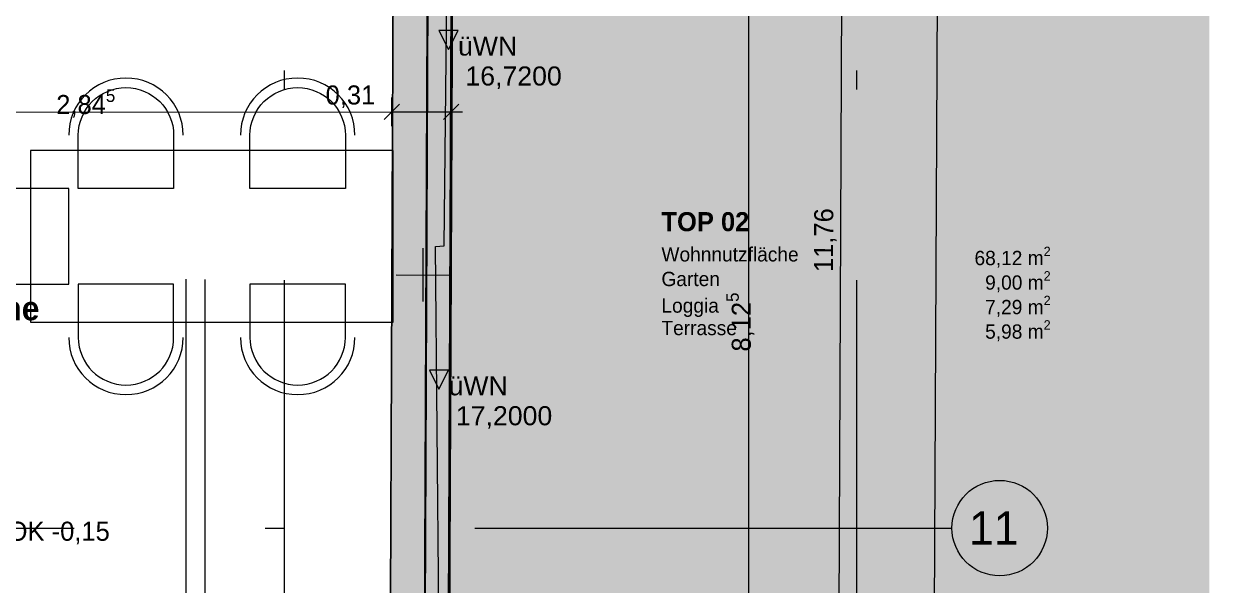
# Model space of a CAD drawing. Header units: metres. Extents: x -3.9 to 83, y -38 to 6.2.
# Drawn here: x 16.64 to 22.85, y -27.3 to -24.35 of the extents above; entities that cross this region are included whole.
import ezdxf

# ---------------------------------------------------------------- set-up
doc = ezdxf.new("R2010")
doc.units = ezdxf.units.M
doc.header["$MEASUREMENT"] = 0
doc.linetypes.add('Achse', pattern=[0.004, 0.002, -0.001, 0, -0.001])
doc.linetypes.add('Schnittlinie', pattern=[0.006, 0.003, -0.0015, 0, -0.0015])
for name, color, linetype in [('0._EG PP_2_000 Achsraster', 7, 'Continuous'), ('0._EG PP_2_110 Wand Aussen', 7, 'Continuous'), ('0._EG PP_2_210 Decke', 7, 'Continuous'), ('0._EG PP_2_220 Bodenaufbau', 7, 'Continuous'), ('0._EG PP_2_510 Möblierung', 7, 'Continuous'), ('0._EG PP_2_725 Nachbarbebauung', 7, 'Continuous'), ('0._EG PP_2_810 Raum', 7, 'Continuous'), ('0._EG PP_2_820 TOP Stempel', 7, 'Continuous'), ('0._EG PP_2_851 Marker Schnitt', 7, 'Continuous'), ('0._EG PP_2_950 Polierplan Bemaßung', 7, 'Continuous'), ('0._EG PP_2_Bauwerke_Gebäude - Haus Signatur.verm', 7, 'Continuous'), ('0._EG PP_2_Bauwerke_Gebäude - Haus.verm', 7, 'Continuous'), ('0._EG PP_2_Gelände_Geländepunkt.verm', 7, 'Continuous'), ('0._EG PP_2_Kataster Grenzen_Grundstücksgrenze.verm', 7, 'Continuous'), ('0._EG PP_2_Neubau_840 Baulinien', 7, 'Continuous')]:
    doc.layers.add(name, color=color, linetype=linetype)
doc.styles.add('ERSTELLTER_STIL_1', font='arial.ttf')
doc.styles.add('ERSTELLTER_STIL_10', font='')
doc.styles.add('ERSTELLTER_STIL_2', font='')
doc.styles.add('ERSTELLTER_STIL_4', font='')
doc.styles.add('ERSTELLTER_STIL_5', font='')
doc.styles.get('ERSTELLTER_STIL_10').set_extended_font_data('Eurostile', bold=True)
doc.styles.get('ERSTELLTER_STIL_2').set_extended_font_data('Eurostile')
doc.styles.get('ERSTELLTER_STIL_4').set_extended_font_data('Muli', bold=True)
doc.styles.get('ERSTELLTER_STIL_5').set_extended_font_data('Muli')
doc.linetypes.add('Grenze Grundstück', pattern='A,0,[1,415_260415_PP_VA_1_3 0 EG1.Shx,S=0.00031746,R=0,X=0,Y=0],-0.04,0', length=0.04)

msp = doc.modelspace()

# ---------------------------------------------------------------- hatches: boundary and pattern name
at = {"layer": '0._EG PP_2_110 Wand Aussen', "linetype": 'Continuous', "lineweight": 13, "true_color": 0xff6400}
msp.add_hatch(color=30, dxfattribs=at).paths.add_polyline_path([(18.85, -30.1739), (18.888, -21.3011), (18.7673, -21.4482), (18.7306, -30.0268)])
at = {"layer": '0._EG PP_2_110 Wand Aussen', "linetype": 'Continuous', "lineweight": 0, "true_color": 0x373737}
msp.add_hatch(color=250, dxfattribs=at).paths.add_polyline_path([(18.7621, -21.495), (18.7258, -29.98), (18.7308, -29.98), (18.7671, -21.495)])
at = {"layer": '0._EG PP_2_110 Wand Aussen', "linetype": 'Continuous', "lineweight": 13, "true_color": 0x3f7f02}
msp.add_hatch(color=76, dxfattribs=at).paths.add_polyline_path([(18.5814, -21.675), (18.5466, -29.8), (18.7266, -29.8), (18.7614, -21.675)])
at = {"layer": '0._EG PP_2_725 Nachbarbebauung', "linetype": 'Continuous', "lineweight": 0, "true_color": 0x1f1f1f}
msp.add_hatch(color=250, dxfattribs=at).paths.add_polyline_path([(18.9035, -19.5703), (18.8486, -31.3281), (22.8486, -30.6006), (22.8486, -17.2095), (18.9154, -17.7942)])
at = {"layer": '0._EG PP_2_950 Polierplan Bemaßung', "linetype": 'Continuous', "lineweight": 0, "true_color": 0x000000}
for points in [[(18.8612, -24.4899), (18.9112, -24.3899), (18.8112, -24.3899)], [(18.8114, -26.2715), (18.8614, -26.1715), (18.7614, -26.1715)]]:
    msp.add_hatch(color=18, dxfattribs=at).paths.add_polyline_path(points)
at = {"layer": '0._EG PP_2_Bauwerke_Gebäude - Haus Signatur.verm', "linetype": 'Continuous', "lineweight": 13}
msp.add_hatch(color=254, dxfattribs=at).paths.add_polyline_path([(18.8488, -31.3281), (19.2488, -31.3242), (19.1968, -25.8946), (19.2346, -25.8918), (19.3001, -19.9042), (21.9972, -19.407), (21.9247, -19.0136), (18.9037, -19.5705), (18.8387, -25.5199), (18.7932, -25.5233)])

# ---------------------------------------------------------------- linework, layer by layer
at = {"layer": '0._EG PP_2_000 Achsraster', "color": 5, "linetype": 'Achse', "lineweight": 0, "ltscale": 1000}
for p, q in [((18, 3), (18, -36)), ((21, 3), (21, -36)), ((-1.5, -27), (21, -27)), ((21, -27), (21.5, -27))]:
    msp.add_line(p, q, dxfattribs=at)
at = {"layer": '0._EG PP_2_000 Achsraster', "color": 5, "linetype": 'Continuous', "lineweight": 0, "ltscale": 1000}
msp.add_circle((21.75, -27), 0.25, dxfattribs=at)
at = {"layer": '0._EG PP_2_000 Achsraster', "color": 5, "linetype": 'Achse', "lineweight": 0, "ltscale": 1000}
msp.add_point((21, -27), dxfattribs=at)
msp.add_point((21, -27), dxfattribs=at)
at = {"layer": '0._EG PP_2_110 Wand Aussen', "color": 7, "linetype": 'Continuous', "lineweight": 13, "ltscale": 1000}
for p, q in [((18.85, -30.1739), (18.888, -21.3011)), ((18.7308, -29.98), (18.7671, -21.495))]:
    msp.add_line(p, q, dxfattribs=at)
at = {"layer": '0._EG PP_2_110 Wand Aussen', "color": 7, "linetype": 'Continuous', "lineweight": 18, "ltscale": 1000}
msp.add_line((18.7266, -29.8), (18.7614, -21.675), dxfattribs=at)
at = {"layer": '0._EG PP_2_110 Wand Aussen', "color": 7, "linetype": 'Continuous', "lineweight": 13, "ltscale": 1000, "flags": 128}
msp.add_lwpolyline([(18.8549, -30.18), (18.893, -21.295)], dxfattribs=at)
at = {"layer": '0._EG PP_2_110 Wand Aussen', "color": 7, "linetype": 'Continuous', "lineweight": 18, "ltscale": 1000, "flags": 128}
msp.add_lwpolyline([(18.5814, -21.675), (18.5466, -29.8)], dxfattribs=at)
at = {"layer": '0._EG PP_2_210 Decke', "color": 7, "linetype": 'Continuous', "lineweight": 13, "ltscale": 1000, "true_color": 0xf4f4f4, "flags": 128}
msp.add_lwpolyline([(5.305, -21.495), (0.1844, -21.495), (0.1967, -31.38), (9.535, -31.38), (9.535, -30.88), (12.385, -30.88), (12.385, -29.98), (18.7258, -29.98), (18.7621, -21.495), (12.465, -21.495), (12.465, -24.32), (13.0067, -24.32), (13.2326, -25.87), (9.875, -25.87), (7.875, -25.87), (7.875, -23.92), (5.305, -23.92)], close=True, dxfattribs=at)
at = {"layer": '0._EG PP_2_220 Bodenaufbau', "color": 7, "linetype": 'Continuous', "lineweight": 13, "ltscale": 1000, "true_color": 0xf4f4f4, "flags": 128}
msp.add_lwpolyline([(0.3646, -21.675), (0.3765, -31.2), (9.355, -31.2), (9.355, -30.7), (12.205, -30.7), (12.205, -29.8), (18.5466, -29.8), (18.5814, -21.675), (12.645, -21.675), (12.645, -24.1), (10.05, -24.1), (10.05, -25.6), (11.19, -25.6), (11.19, -26.05), (7.695, -26.05), (7.695, -24.1), (5.125, -24.1), (5.125, -21.675)], close=True, dxfattribs=at)
at = {"layer": '0._EG PP_2_510 Möblierung', "color": 8, "linetype": 'Continuous', "lineweight": 13, "ltscale": 1000, "true_color": 0x7e7f7f, "flags": 128}
for points in [[(17.4209, -25.22), (16.9209, -25.22), (16.9209, -24.94, -1), (17.4209, -24.94)], [(18.3209, -25.22), (17.8209, -25.22), (17.8209, -24.94, -1), (18.3209, -24.94)], [(16.8709, -25.72), (16.8709, -25.22), (16.5909, -25.22, 1), (16.5909, -25.72)], [(17.4209, -25.72), (16.9209, -25.72), (16.9209, -26, 1), (17.4209, -26)], [(18.3209, -25.72), (17.8209, -25.72), (17.8209, -26, 1), (18.3209, -26)]]:
    msp.add_lwpolyline(points, format="xyb", close=True, dxfattribs=at)
msp.add_lwpolyline([(16.6709, -25.92), (18.5709, -25.92), (18.5709, -25.02), (16.6709, -25.02)], close=True, dxfattribs=at)
at = {"layer": '0._EG PP_2_510 Möblierung', "color": 8, "linetype": 'Continuous', "lineweight": 13, "ltscale": 1000, "true_color": 0x7e7f7f}
for centre, start, end in [((17.1709, -24.94), 0, 180), ((18.0709, -24.94), 0, 180), ((17.1709, -26), 180, 0), ((18.0709, -26), 180, 0)]:
    msp.add_arc(centre, 0.3, start, end, dxfattribs=at)
at = {"layer": '0._EG PP_2_725 Nachbarbebauung', "color": 8, "linetype": 'Continuous', "lineweight": 13, "ltscale": 1000, "flags": 128}
msp.add_lwpolyline([(22.8486, -17.2095), (18.9154, -17.7942), (18.9035, -19.5703), (18.8486, -31.3281), (22.8486, -30.6006)], dxfattribs=at)
at = {"layer": '0._EG PP_2_851 Marker Schnitt', "color": 7, "linetype": 'Schnittlinie', "lineweight": 13, "ltscale": 1000}
for p, q in [((17.4851, 4.805), (17.4851, -35.645)), ((17.5851, 4.8037), (17.5851, -35.7384))]:
    msp.add_line(p, q, dxfattribs=at)
at = {"layer": '0._EG PP_2_950 Polierplan Bemaßung', "color": 1, "linetype": 'Continuous', "lineweight": 13, "ltscale": 1000, "true_color": 0xfb0106}
for p, q in [((21.529, -0.0125), (21.39, -31.3394)), ((20.9422, -19.5794), (20.89, -31.3371))]:
    msp.add_line(p, q, dxfattribs=at)
at = {"layer": '0._EG PP_2_950 Polierplan Bemaßung', "color": 76, "linetype": 'Continuous', "lineweight": 13, "ltscale": 1000, "true_color": 0x3f7f02}
msp.add_line((20.4361, -29.8), (20.4361, -21.675), dxfattribs=at)
at = {"layer": '0._EG PP_2_950 Polierplan Bemaßung', "color": 6, "linetype": 'Continuous', "lineweight": 13, "ltscale": 1000, "true_color": 0xfb02fe}
for p, q in [((18.6037, -24.7769), (18.5238, -24.857)), ((18.5638, -24.8919), (18.5637, -24.7419)), ((18.8348, -24.8566), (18.9147, -24.7765)), ((18.8748, -24.8916), (18.8746, -24.7416)), ((15.7209, -24.8205), (18.5638, -24.8169)), ((18.5638, -24.8169), (18.8747, -24.8166)), ((18.8747, -24.8166), (18.9347, -24.8165))]:
    msp.add_line(p, q, dxfattribs=at)
at = {"layer": '0._EG PP_2_950 Polierplan Bemaßung', "color": 7, "linetype": 'Continuous', "lineweight": 13, "ltscale": 1000, "flags": 128}
for points in [[(18.8612, -24.4899), (18.9112, -24.3899), (18.8112, -24.3899)], [(18.8114, -26.2715), (18.8614, -26.1715), (18.7614, -26.1715)]]:
    msp.add_lwpolyline(points, close=True, dxfattribs=at)
at = {"layer": '0._EG PP_2_Bauwerke_Gebäude - Haus.verm', "color": 9, "linetype": 'Continuous', "lineweight": 13, "ltscale": 1000}
for p, q in [((18.8385, -25.5197), (18.9024, -19.6703)), ((18.793, -25.5231), (18.8385, -25.5197)), ((18.8477, -31.2281), (18.793, -25.5231))]:
    msp.add_line(p, q, dxfattribs=at)
at = {"layer": '0._EG PP_2_Gelände_Geländepunkt.verm', "color": 8, "linetype": 'Continuous', "lineweight": 0, "ltscale": 1000}
for p, q in [((18.7273, -25.5326), (18.726, -25.8126)), ((18.5867, -25.672), (18.8667, -25.6733))]:
    msp.add_line(p, q, dxfattribs=at)
at = {"layer": '0._EG PP_2_Kataster Grenzen_Grundstücksgrenze.verm', "color": 96, "linetype": 'Continuous', "lineweight": 13, "ltscale": 1000, "true_color": 0x007e00}
msp.add_line((18.8491, -31.2281), (18.903, -19.6703), dxfattribs=at)
at = {"layer": '0._EG PP_2_Neubau_840 Baulinien', "color": 76, "linetype": 'Grenze Grundstück', "lineweight": 13, "ltscale": 1000, "true_color": 0x3f7f02, "flags": 128}
msp.add_lwpolyline([(0, -0.0002), (18.985, -0.0012), (18.958, -11.4452), (18.9035, -19.5703), (18.8486, -31.3281), (0.0665, -34.0269), (0.0564, -12.2031)], close=True, dxfattribs=at)

# ---------------------------------------------------------------- texts
at = {"layer": '0._EG PP_2_000 Achsraster', "color": 5, "linetype": 'Continuous', "lineweight": 0, "insert": (21.589, -26.9125), "char_height": 0.175, "attachment_point": 1, "style": 'ERSTELLTER_STIL_2'}
msp.add_mtext('\\A1;{\\pql;\\pt0;\\fEurostile|b0|i0|c0|p0;\\W1.000000;11}', dxfattribs=at)
at = {"layer": '0._EG PP_2_810 Raum', "color": 7, "linetype": 'Continuous', "lineweight": 13, "insert": (15.7704, -25.7854), "char_height": 0.125, "attachment_point": 1, "style": 'ERSTELLTER_STIL_10'}
msp.add_mtext('\\A1;{\\pql;\\pt0;\\fEurostile|b1|i0|c0|p0;\\W1.000000;Wohnküche}', dxfattribs=at)
at = {"layer": '0._EG PP_2_820 TOP Stempel', "color": 7, "linetype": 'Continuous', "lineweight": 13}
for s, insert, char_height, attachment_point, style in [('\\A1;{\\pql;\\fMuli|b1|i0|c0|p0;\\W1.000000;TOP 02\\fMuli|b1|i0|c0|p0;\\W1.000000;\\A1{\\H.66x;\\S^  ;}}', (19.9773, -25.4077), 0.1, 4, 'ERSTELLTER_STIL_4'), ('\\A1;{\\pql;\\fMuli|b0|i0|c0|p0;\\W1.000000;Wohnnutzfläche\\fMuli|b0|i0|c0|p0;\\W1.000000;\\A1{\\H.66x;\\S^  ;}}', (19.9773, -25.5753), 0.075, 4, 'ERSTELLTER_STIL_5'), ('\\A1;{\\pqr;\\fMuli|b0|i0|c0|p0;\\W1.000000;68,12 m\\fMuli|b0|i0|c0|p0;\\W1.000000;\\A1{\\H.66x;\\S2^  ;}}', (22.0173, -25.5836), 0.075, 6, 'ERSTELLTER_STIL_5'), ('\\A1;{\\pql;\\fMuli|b0|i0|c0|p0;\\W1.000000;Garten\\fMuli|b0|i0|c0|p0;\\W1.000000;\\A1{\\H.66x;\\S^  ;}}', (19.9773, -25.7045), 0.075, 4, 'ERSTELLTER_STIL_5'), ('\\A1;{\\pqr;\\fMuli|b0|i0|c0|p0;\\W1.000000;9,00 m\\fMuli|b0|i0|c0|p0;\\W1.000000;\\A1{\\H.66x;\\S2^  ;}}', (22.0173, -25.7122), 0.075, 6, 'ERSTELLTER_STIL_5'), ('\\A1;{\\pqr;\\fMuli|b0|i0|c0|p0;\\W1.000000;7,29 m\\fMuli|b0|i0|c0|p0;\\W1.000000;\\A1{\\H.66x;\\S2^  ;}}', (22.0173, -25.8408), 0.075, 6, 'ERSTELLTER_STIL_5'), ('\\A1;{\\pql;\\fMuli|b0|i0|c0|p0;\\W1.000000;Loggia\\fMuli|b0|i0|c0|p0;\\W1.000000;\\A1{\\H.66x;\\S^  ;}}', (19.9773, -25.8442), 0.075, 4, 'ERSTELLTER_STIL_5'), ('\\A1;{\\pqr;\\fMuli|b0|i0|c0|p0;\\W1.000000;5,98 m\\fMuli|b0|i0|c0|p0;\\W1.000000;\\A1{\\H.66x;\\S2^  ;}}', (22.0173, -25.9694), 0.075, 6, 'ERSTELLTER_STIL_5'), ('\\A1;{\\pql;\\fMuli|b0|i0|c0|p0;\\W1.000000;Terrasse\\fMuli|b0|i0|c0|p0;\\W1.000000;\\A1{\\H.66x;\\S^  ;}}', (19.9773, -25.9616), 0.075, 4, 'ERSTELLTER_STIL_5')]:
    msp.add_mtext(s, dxfattribs=dict(at, insert=insert, char_height=char_height, attachment_point=attachment_point, style=style))
at = {"layer": '0._EG PP_2_950 Polierplan Bemaßung', "color": 7, "linetype": 'Continuous', "lineweight": 13, "char_height": 0.1, "attachment_point": 1, "style": 'ERSTELLTER_STIL_1'}
for s, insert in [('\\A1;{\\pql;\\fArial|b0|i0|c0|p0;\\W1.000000;üWN}', (18.9112, -24.4221)), ('\\A1;{\\pql;\\fArial|b0|i0|c0|p0;\\W1.000000; 16,7200}', (18.9112, -24.5792)), ('\\A1;{\\pql;\\fArial|b0|i0|c0|p0;\\W1.000000;üWN}', (18.8614, -26.2037)), ('\\A1;{\\pql;\\fArial|b0|i0|c0|p0;\\W1.000000; 17,2000}', (18.8614, -26.3608))]:
    msp.add_mtext(s, dxfattribs=dict(at, insert=insert))
at = {"layer": '0._EG PP_2_950 Polierplan Bemaßung', "color": 6, "linetype": 'Continuous', "lineweight": 13, "true_color": 0xfb02fe, "insert": (16.8056, -24.8581), "char_height": 0.1, "attachment_point": 7, "rotation": 0.07141, "style": 'ERSTELLTER_STIL_2'}
msp.add_mtext('\\A1;{\\pql;\\fEurostile|b0|i0|c0|p0;\\W1.000000;2,84\\fEurostile|b0|i0|c0|p0;\\W1.000000;\\A1{\\H.66x;\\S5^  ;}}', dxfattribs=at)
at = {"layer": '0._EG PP_2_950 Polierplan Bemaßung', "color": 6, "linetype": 'Continuous', "lineweight": 13, "true_color": 0xfb02fe, "insert": (18.2174, -24.7974), "char_height": 0.1, "width": 0.306373, "attachment_point": 7, "rotation": 0.07141, "style": 'ERSTELLTER_STIL_2'}
msp.add_mtext('\\A1;{\\pql;\\fEurostile|b0|i0|c0|p0;\\W1.000000;0,31}', dxfattribs=at)
at = {"layer": '0._EG PP_2_950 Polierplan Bemaßung', "color": 1, "linetype": 'Continuous', "lineweight": 13, "true_color": 0xfb0106, "insert": (20.8952, -25.6574), "char_height": 0.1, "width": 0.398365, "attachment_point": 7, "rotation": 89.74578, "style": 'ERSTELLTER_STIL_2'}
msp.add_mtext('\\A1;{\\pql;\\fEurostile|b0|i0|c0|p0;\\W1.000000;11,76}', dxfattribs=at)
at = {"layer": '0._EG PP_2_950 Polierplan Bemaßung', "color": 76, "linetype": 'Continuous', "lineweight": 13, "true_color": 0x3f7f02, "insert": (20.475, -26.0742), "char_height": 0.1, "attachment_point": 7, "rotation": 90, "style": 'ERSTELLTER_STIL_2'}
msp.add_mtext('\\A1;{\\pql;\\fEurostile|b0|i0|c0|p0;\\W1.000000;8,12\\fEurostile|b0|i0|c0|p0;\\W1.000000;\\A1{\\H.66x;\\S5^  ;}}', dxfattribs=at)
at = {"layer": '0._EG PP_2_950 Polierplan Bemaßung', "color": 7, "linetype": 'Continuous', "lineweight": 13, "insert": (16.3801, -27.085), "char_height": 0.1, "width": 0.730591, "attachment_point": 7, "style": 'ERSTELLTER_STIL_2'}
msp.add_mtext('\\A1;{\\pql;\\fEurostile|b0|i0|c0|p0;\\W1.000000;FBOK -0,15}', dxfattribs=at)

doc.saveas('drawing.dxf')
